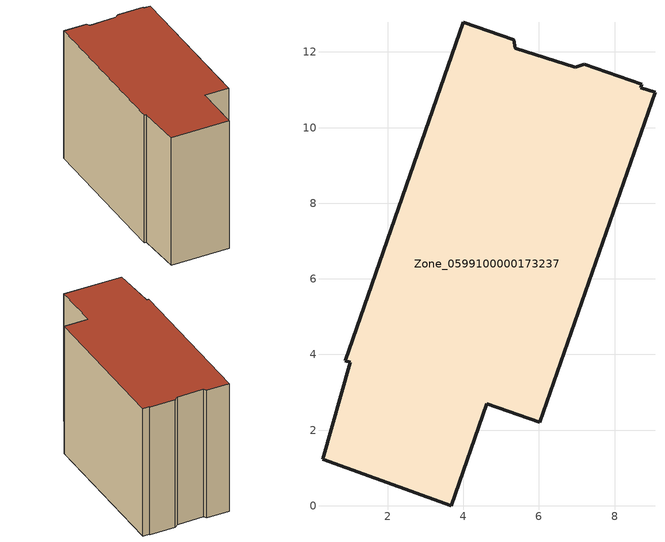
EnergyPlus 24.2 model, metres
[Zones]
Zone_0599100000173237
 floor ground (C_G): 6.02,2.2 4.61,2.69 3.68,0 0.28,1.24 1,3.8 0.87,3.83 4,12.79 5.33,12.32 5.38,12.1 6.96,11.6 7.19,11.67 8.72,11.14 8.69,11.05 9.07,10.94 z0
 wall outside (C_F): 5.33,12.32 4,12.79 0.87,3.83 1,3.8 0.28,1.24 3.68,0 4.61,2.69 6.02,2.2 9.07,10.94 8.69,11.05 8.72,11.14 7.19,11.67 6.96,11.6 5.38,12.1 5.33,12.32 z0:8.57
 roof outside (C_R): 0.28,1.24 3.68,0 4.61,2.69 6.02,2.2 9.07,10.94 8.69,11.05 8.72,11.14 7.19,11.67 6.96,11.6 5.38,12.1 5.33,12.32 4,12.79 0.87,3.83 1,3.8 z8.57
[BUILDING]
Pand.0599100000173237: North Axis=0; Terrain=City; Loads Convergence Tolerance Value=0.04; Temperature Convergence Tolerance Value=0.4; Solar Distribution=FullExterior; Maximum Number of Warmup Days=25; Minimum Number of Warmup Days=1
[Site:Location]
Rotterdam.The.Hague.AP_ZH_NLD Design_Conditions: Latitude=51.96; Longitude=4.45; Time Zone=1; Elevation=-4.5
[SITE:GROUNDTEMPERATURE:BUILDINGSURFACE]
18, 18, 18, 18, 18, 18, 18, 18, 18, 18, 18, 18
[MATERIAL] Thermal Absorptance=0.9; Solar Absorptance=0.7; Visible Absorptance=0.7
Name | Roughness | Thickness | Conductivity | Density | Specific Heat
G.TI.1992-2005 | MediumSmooth | 0.15 | 0.06 | 540 | 1210
F.TI.1992-2005 | Rough | 0.3 | 0.12 | 1920 | 840
R.TI.1992-2005 | MediumRough | 0.2 | 0.08 | 1500 | 1000
[CONSTRUCTION]
C_G: G.TI.1992-2005
C_F: F.TI.1992-2005
C_R: R.TI.1992-2005
[ZONE]
Zone_0599100000173237: Type=1; Multiplier=1; Ceiling Height=Autocalculate; Volume=Autocalculate; Floor Area=autocalculate; Part of Total Floor Area=Yes
[ZONEINFILTRATION:DESIGNFLOWRATE]
Infil_Zone_0599100000173237: Zone or ZoneList or Space or SpaceList=Zone_0599100000173237; Schedule=AlwaysOn; Design Flow Rate Calculation Method=Flow/Area; Flow Rate per Floor Area=0.0015; Constant Term Coefficient=1; Temperature Term Coefficient=0; Velocity Term Coefficient=0; Velocity Squared Term Coefficient=0
[HVACTEMPLATE:ZONE:IDEALLOADSAIRSYSTEM]
Zone_0599100000173237: Maximum Heating Supply Air Temperature=50; Minimum Cooling Supply Air Temperature=13; Maximum Heating Supply Air Humidity Ratio=0.0156; Minimum Cooling Supply Air Humidity Ratio=0.0077; Heating Limit=NoLimit; Cooling Limit=NoLimit; Dehumidification Control Type=ConstantSensibleHeatRatio; Cooling Sensible Heat Ratio=0.7; Dehumidification Setpoint=60; Humidification Control Type=None; Humidification Setpoint=30; Outdoor Air Method=None; Outdoor Air Flow Rate per Person=0.00944; Outdoor Air Flow Rate per Zone Floor Area=0; Outdoor Air Flow Rate per Zone=0; Demand Controlled Ventilation Type=None; Outdoor Air Economizer Type=NoEconomizer; Heat Recovery Type=None; Sensible Heat Recovery Effectiveness=0.7; Latent Heat Recovery Effectiveness=0.65
[ZONECONTROL:THERMOSTAT]
ThermostatControl_Zone_0599100000173237: Zone or ZoneList=Zone_0599100000173237; Control Type Schedule=DualSetpointControlType; Control 1=Thermostat_Zone_0599100000173237; Temperature Difference Between Cutout And Setpoint=0
[THERMOSTATSETPOINT:DUALSETPOINT]
Thermostat_Zone_0599100000173237: Heating Setpoint Temperature Schedule=HeatingSetpoint_Zone_0599100000173237; Cooling Setpoint Temperature Schedule=CoolingSetpoint_Zone_0599100000173237
[SCHEDULE:COMPACT]
HeatingSetpoint_Zone_0599100000173237: Through: 12/31, For: AllDays, Until: 24:00, 21
CoolingSetpoint_Zone_0599100000173237: Through: 12/31, For: AllDays, Until: 24:00, 24
DualSetpointControlType: Through: 12/31, For: AllDays, Until: 24:00, 4
AlwaysOn: Through: 12/31, For: AllDays, Until: 24:00, 1
